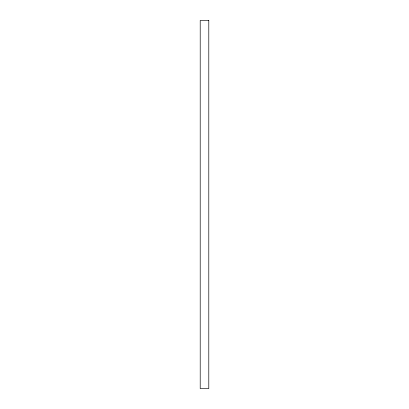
<?xml version="1.0" encoding="UTF-8"?>
<svg xmlns="http://www.w3.org/2000/svg" width="409" height="409" viewBox="0 0 409 409"><rect width="100%" height="100%" fill="white"/><g stroke="black" fill="none" stroke-linecap="round" stroke-linejoin="round"><path stroke-width="0.61" d="M208.794 20.45L200.206 20.45L200.206 388.55L208.794 388.55L208.794 20.45"/></g></svg>
